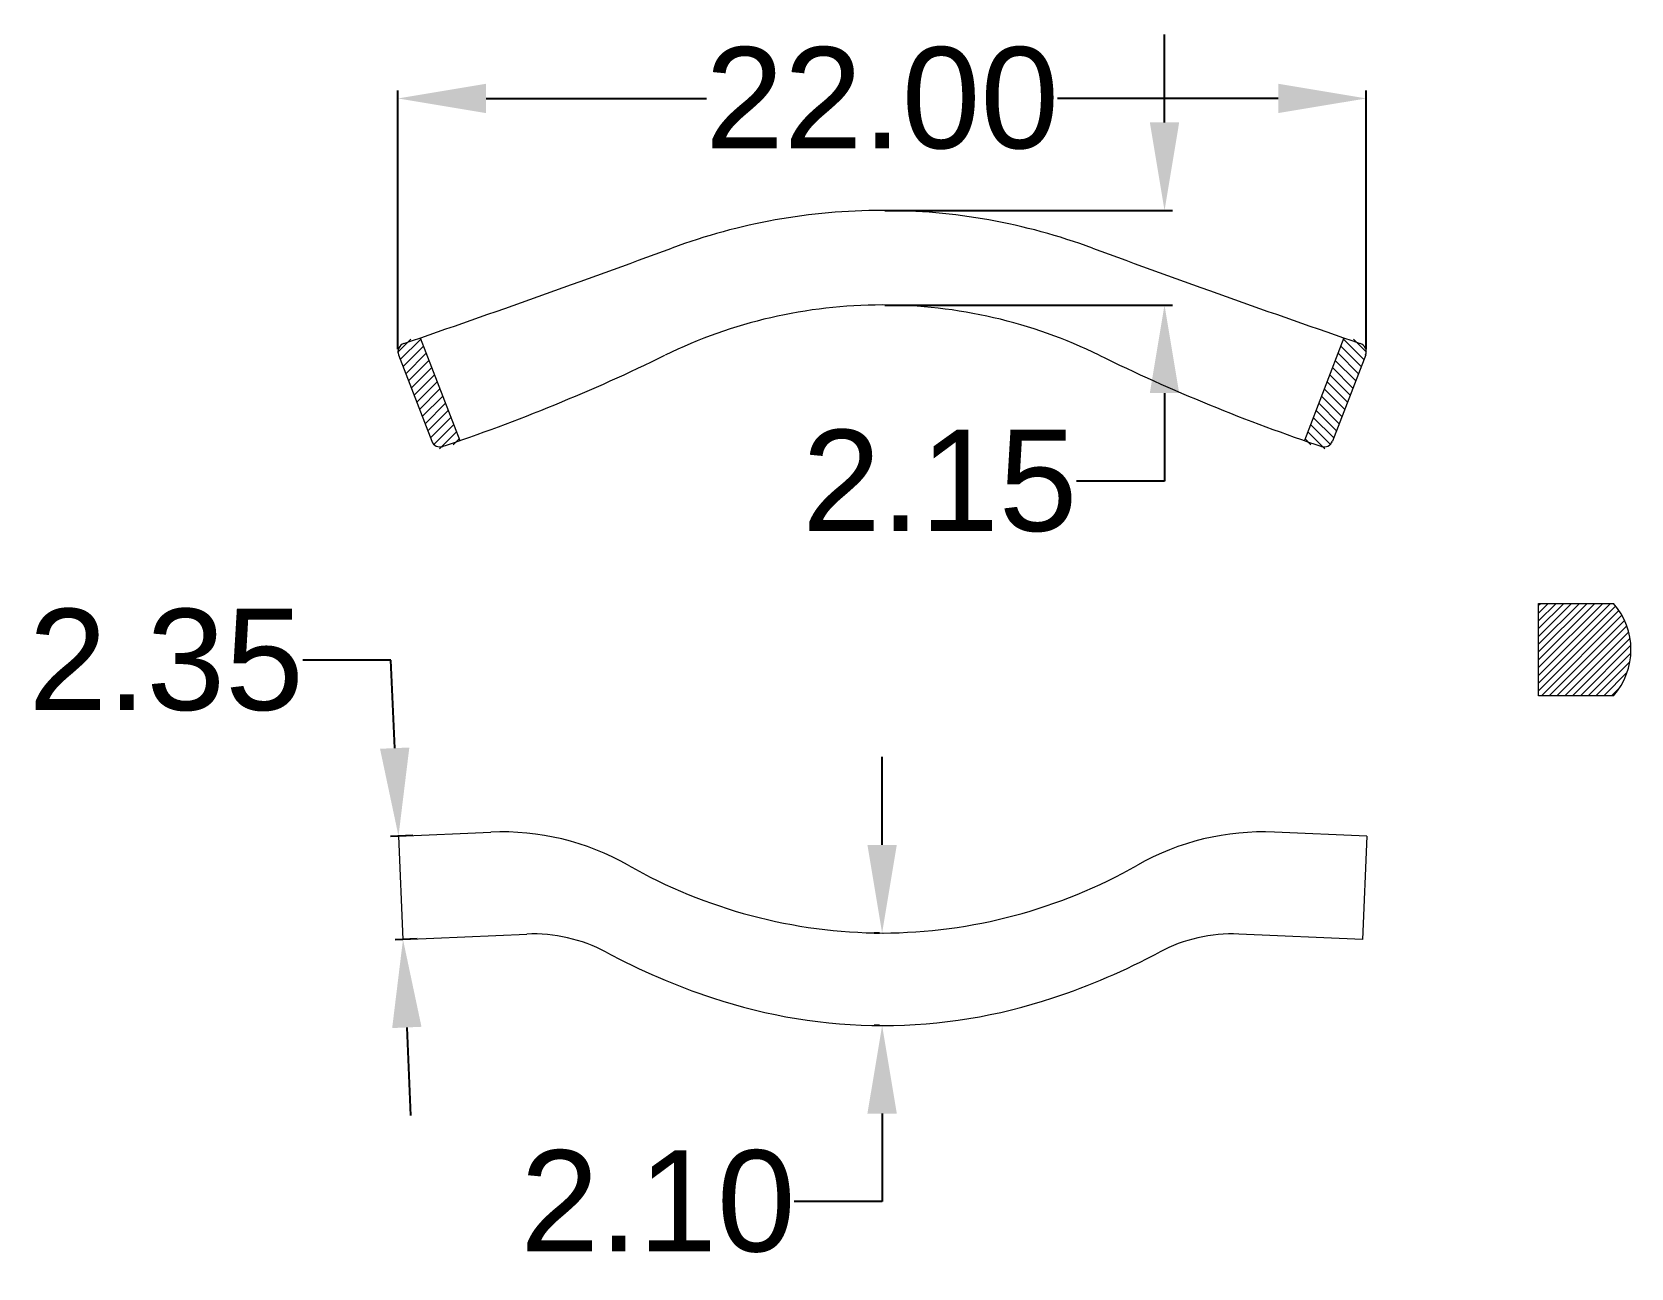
# Model space of a CAD drawing. Header units: millimetres. Extents: x 2796.4 to 2832.7, y 1445.6 to 1473.7.
import ezdxf

# ---------------------------------------------------------------- set-up
doc = ezdxf.new("R2010")
doc.units = ezdxf.units.MM
doc.layers.add('2', color=1, linetype='Continuous')
doc.styles.get("Standard").update_dxf_attribs({"font": 'arial.ttf'})
doc.dimstyles.new('Standard$0', dxfattribs={"dimtxt": 2.3, "dimasz": 2, "dimexe": 1, "dimexo": 1, "dimgap": 1, "dimtad": 0, "dimtih": 1, "dimtoh": 1, "dimdec": 1, "dimzin": 0, "dimdsep": 46, "dimtxsty": 'Standard', "dimcen": 0, "dimclrd": 4, "dimclre": 4, "dimclrt": 4, "dimadec": 1, "dimazin": 0, "dimtfac": 1, "dimtdec": 1, "dimtofl": 0, "dimtmove": 0, "dimatfit": 0, "dimfxl": 1, "dimtolj": 1, "dimtzin": 0, "dimarcsym": 0})

# ---------------------------------------------------------------- blocks, each defined once
blk = doc.blocks.new('*D6')
at = {"color": 0, "lineweight": -2, "transparency": 16777216}
for p, q in [((2815.683, 1455.196), (2815.683, 1457.196)), ((2815.62, 1453.196), (2815.503, 1453.196)), ((2815.62, 1451.096), (2815.503, 1451.096)), ((2815.683, 1449.096), (2815.683, 1447.096)), ((2815.683, 1447.096), (2813.683, 1447.096))]:
    blk.add_line(p, q, dxfattribs=at)
at = {"color": 0, "transparency": 16777216}
for points in [[(2815.349, 1455.196), (2816.016, 1455.196), (2815.683, 1453.196)], [(2815.349, 1449.096), (2816.016, 1449.096), (2815.683, 1451.096)]]:
    blk.add_solid(points, dxfattribs=at)
at = {"layer": 'Defpoints', "color": 0, "transparency": 16777216}
for p in [(2815.683, 1453.196), (2815.683, 1451.096), (2815.683, 1451.096)]:
    blk.add_point(p, dxfattribs=at)
at = {"color": 0, "lineweight": 9, "transparency": 16777216, "insert": (2810.59, 1447.096), "char_height": 2.3, "attachment_point": 5}
blk.add_mtext('\\A1;2.10', dxfattribs=at)
blk = doc.blocks.new('*D7')
at = {"color": 0, "lineweight": -2, "transparency": 16777216}
for p, q in [((2804.521, 1459.394), (2802.521, 1459.394)), ((2804.608, 1457.396), (2804.521, 1459.394)), ((2805.018, 1455.412), (2804.515, 1455.39)), ((2805.12, 1453.064), (2804.617, 1453.042)), ((2804.884, 1451.052), (2804.971, 1449.054))]:
    blk.add_line(p, q, dxfattribs=at)
at = {"color": 0, "transparency": 16777216}
for points in [[(2804.941, 1457.41), (2804.275, 1457.381), (2804.695, 1455.398)], [(2805.217, 1451.066), (2804.551, 1451.037), (2804.797, 1453.05)]]:
    blk.add_solid(points, dxfattribs=at)
at = {"layer": 'Defpoints', "color": 0, "transparency": 16777216}
for p in [(2804.695, 1455.398), (2805.081, 1455.414), (2805.183, 1453.067)]:
    blk.add_point(p, dxfattribs=at)
at = {"color": 0, "lineweight": 9, "transparency": 16777216, "insert": (2799.416, 1459.394), "char_height": 2.3, "attachment_point": 5}
blk.add_mtext('\\A1;2.35', dxfattribs=at)
blk = doc.blocks.new('*D9')
at = {"color": 0, "lineweight": -2, "transparency": 16777216}
for p, q in [((2822.099, 1471.609), (2822.099, 1473.609)), ((2815.745, 1469.609), (2822.279, 1469.609)), ((2815.745, 1467.461), (2822.279, 1467.461)), ((2822.099, 1465.461), (2822.099, 1463.461)), ((2822.099, 1463.461), (2820.099, 1463.461))]:
    blk.add_line(p, q, dxfattribs=at)
at = {"color": 0, "transparency": 16777216}
for points in [[(2821.765, 1471.609), (2822.432, 1471.609), (2822.099, 1469.609)], [(2821.765, 1465.461), (2822.432, 1465.461), (2822.099, 1467.461)]]:
    blk.add_solid(points, dxfattribs=at)
at = {"layer": 'Defpoints', "color": 0, "transparency": 16777216}
for p in [(2815.683, 1469.609), (2815.683, 1467.461), (2822.099, 1467.461)]:
    blk.add_point(p, dxfattribs=at)
at = {"color": 0, "lineweight": 9, "transparency": 16777216, "insert": (2816.993, 1463.461), "char_height": 2.3, "attachment_point": 5}
blk.add_mtext('\\A1;2.15', dxfattribs=at)
blk = doc.blocks.new('*D8')
at = {"color": 0, "lineweight": -2, "transparency": 16777216}
for p, q in [((2804.683, 1466.461), (2804.683, 1472.333)), ((2806.683, 1472.153), (2811.696, 1472.153)), ((2824.682, 1472.153), (2819.669, 1472.153)), ((2826.682, 1466.461), (2826.682, 1472.333))]:
    blk.add_line(p, q, dxfattribs=at)
at = {"color": 0, "transparency": 16777216}
for points in [[(2806.683, 1472.486), (2806.683, 1471.82), (2804.683, 1472.153)], [(2824.682, 1472.486), (2824.682, 1471.82), (2826.682, 1472.153)]]:
    blk.add_solid(points, dxfattribs=at)
at = {"layer": 'Defpoints', "color": 0, "transparency": 16777216}
for p in [(2826.682, 1472.153), (2804.683, 1466.398), (2826.682, 1466.398)]:
    blk.add_point(p, dxfattribs=at)
at = {"color": 0, "lineweight": 9, "transparency": 16777216, "insert": (2815.683, 1472.153), "char_height": 2.3, "attachment_point": 5}
blk.add_mtext('\\A1;22.00', dxfattribs=at)

msp = doc.modelspace()

# ---------------------------------------------------------------- hatches: boundary and pattern name
at = {"lineweight": 9}
h = msp.add_hatch(dxfattribs=at)
h.set_pattern_fill('ANSI31', color=1, scale=0.05, angle=90, style=0)
h.set_pattern_definition([(45, (3956.17043, 719.90552), (0.112253202, -0.112253202), [])])
h.paths.add_polyline_path([(2805.469, 1464.322, 0.407419), (2805.723, 1464.206, 0.001982), (2806.103, 1464.344), (2805.175, 1466.752, -0.000737), (2804.805, 1466.632, 0.431157), (2804.679, 1466.37)])
h = msp.add_hatch(dxfattribs=at)
h.set_pattern_fill('ANSI31', color=1, scale=0.05, angle=90, style=0)
h.set_pattern_definition([(135, (1675.19475, 719.90552), (-0.112253202, -0.112253202), [])])
h.paths.add_polyline_path([(2825.896, 1464.322, -0.407419), (2825.642, 1464.206, -0.001982), (2825.262, 1464.344), (2826.19, 1466.752, 0.000737), (2826.56, 1466.632, -0.431157), (2826.686, 1466.37)])
at = {"layer": '2', "lineweight": 9}
h = msp.add_hatch(dxfattribs=at)
h.set_pattern_fill('ANSI31', color=1, style=0)
h.set_pattern_definition([(45, (458.81921, 3344.40767), (-0.0883883476, 0.0883883476), [])])
edge = h.paths.add_edge_path()
edge.add_arc((2831.119, 1459.634), 1.578, 318.2911, 401.7089)
edge.add_line((2832.297, 1460.684), (2830.597, 1460.684))
edge.add_line((2830.597, 1460.684), (2830.597, 1458.584))
edge.add_line((2830.597, 1458.584), (2832.297, 1458.584))

# ---------------------------------------------------------------- linework, layer by layer
at = {"color": 0, "lineweight": 9}
for p, q in [((2805.19, 1466.715), (2806.089, 1464.381)), ((2826.176, 1466.715), (2825.276, 1464.381)), ((2804.696, 1466.326), (2805.452, 1464.366)), ((2826.669, 1466.326), (2825.913, 1464.366)), ((2830.597, 1460.684), (2832.297, 1460.684)), ((2830.597, 1458.584), (2830.597, 1460.684)), ((2832.297, 1458.584), (2830.597, 1458.584)), ((2804.695, 1455.397), (2806.796, 1455.488)), ((2804.695, 1455.397), (2804.797, 1453.049)), ((2826.699, 1455.397), (2824.598, 1455.488)), ((2826.699, 1455.397), (2826.597, 1453.049)), ((2804.797, 1453.049), (2807.61, 1453.172)), ((2826.597, 1453.049), (2823.785, 1453.172))]:
    msp.add_line(p, q, dxfattribs=at)
for centre, radius, start, end in [((2815.683, 1455.824), 13.784, 90, 110.2798), ((2815.683, 1455.824), 13.784, 69.7202, 90), ((2716.854, 1723.284), 271.35, 288.91552, 290.27979), ((2914.512, 1723.284), 271.35, 249.72021, 251.08448), ((2815.683, 1456.239), 11.223, 90, 116.0732), ((2815.683, 1456.239), 11.223, 63.9268, 90), ((2792.517, 1503.581), 41.483, 288.4828, 296.0732), ((2838.848, 1503.581), 41.483, 243.9268, 251.5172), ((2831.119, 1459.634), 1.578, 318.2911, 41.7089), ((2807.048, 1449.694), 5.8, 60.4035, 92.4895), ((2824.346, 1449.694), 5.8, 87.5105, 119.5965), ((2815.745, 1465.006), 11.81, 240.4035, 269.8027), ((2815.649, 1465.006), 11.81, 270.1973, 299.5965), ((2807.762, 1449.675), 3.5, 61.89, 92.4895), ((2823.633, 1449.675), 3.5, 87.5105, 118.11), ((2816.737, 1466.477), 15.549, 241.89, 251.6024), ((2814.657, 1466.477), 15.549, 288.3976, 298.11), ((2815.697, 1463.351), 12.255, 251.6024, 270), ((2815.697, 1463.351), 12.255, 270, 288.3976)]:
    msp.add_arc(centre, radius, start, end, dxfattribs=at)
at = {"layer": '2', "color": 4, "lineweight": 9}
for centre, start, end in [((2804.883, 1466.398), 108.9155, 201.077), ((2826.482, 1466.398), 338.923, 71.0845), ((2805.638, 1464.438), 201.077, 288.5316), ((2825.727, 1464.438), 251.4684, 338.923)]:
    msp.add_arc(centre, 0.2, start, end, dxfattribs=at)

# ---------------------------------------------------------------- dimensions: what is measured, and where the dimension line sits
at = {"color": 3, "lineweight": 9}
dim = msp.add_linear_dim(base=(2826.682, 1472.153), p1=(2804.683, 1466.398), p2=(2826.682, 1466.398), dimstyle='Standard$0', override={"dimasz": 2, "dimexe": 0.18, "dimexo": 0.0625, "dimgap": 0.09, "dimdec": 2, "dimtxsty": 'Standard', "dimcen": 0.09, "dimclrd": 0, "dimclre": 0, "dimclrt": 0, "dimtdec": 2, "dimatfit": 3, "dimfxl": 1.25, "dimarcsym": 0}, dxfattribs=at)
dim.commit()
dim.dimension.update_dxf_attribs({"geometry": '*D8', "text_midpoint": (2815.683, 1472.153)})
for p1, p2, distance, picture, middle in [((2815.683, 1469.609), (2815.683, 1467.461), 6.416, '*D9', (2816.993, 1463.461)), ((2805.183, 1453.067), (2805.081, 1455.414), 0.386, '*D7', (2799.416, 1459.394))]:
    dim = msp.add_aligned_dim(p1=p1, p2=p2, distance=distance, dimstyle='Standard$0', override={"dimasz": 2, "dimexe": 0.18, "dimexo": 0.0625, "dimgap": 0.09, "dimdec": 2, "dimtxsty": 'Standard', "dimcen": 0.09, "dimclrd": 0, "dimclre": 0, "dimclrt": 0, "dimtdec": 2, "dimatfit": 3, "dimfxl": 1.25, "dimarcsym": 0}, dxfattribs=at)
    dim.commit()
    dim.dimension.update_dxf_attribs({"geometry": picture, "text_midpoint": middle})
dim = msp.add_linear_dim(base=(2815.683, 1451.096), p1=(2815.683, 1453.196), p2=(2815.683, 1451.096), angle=90, dimstyle='Standard$0', override={"dimasz": 2, "dimexe": 0.18, "dimexo": 0.0625, "dimgap": 0.09, "dimdec": 2, "dimtxsty": 'Standard', "dimcen": 0.09, "dimclrd": 0, "dimclre": 0, "dimclrt": 0, "dimtdec": 2, "dimatfit": 3, "dimfxl": 1.25, "dimarcsym": 0}, dxfattribs=at)
dim.commit()
dim.dimension.update_dxf_attribs({"geometry": '*D6', "text_midpoint": (2810.59, 1447.096)})

doc.saveas('drawing.dxf')
